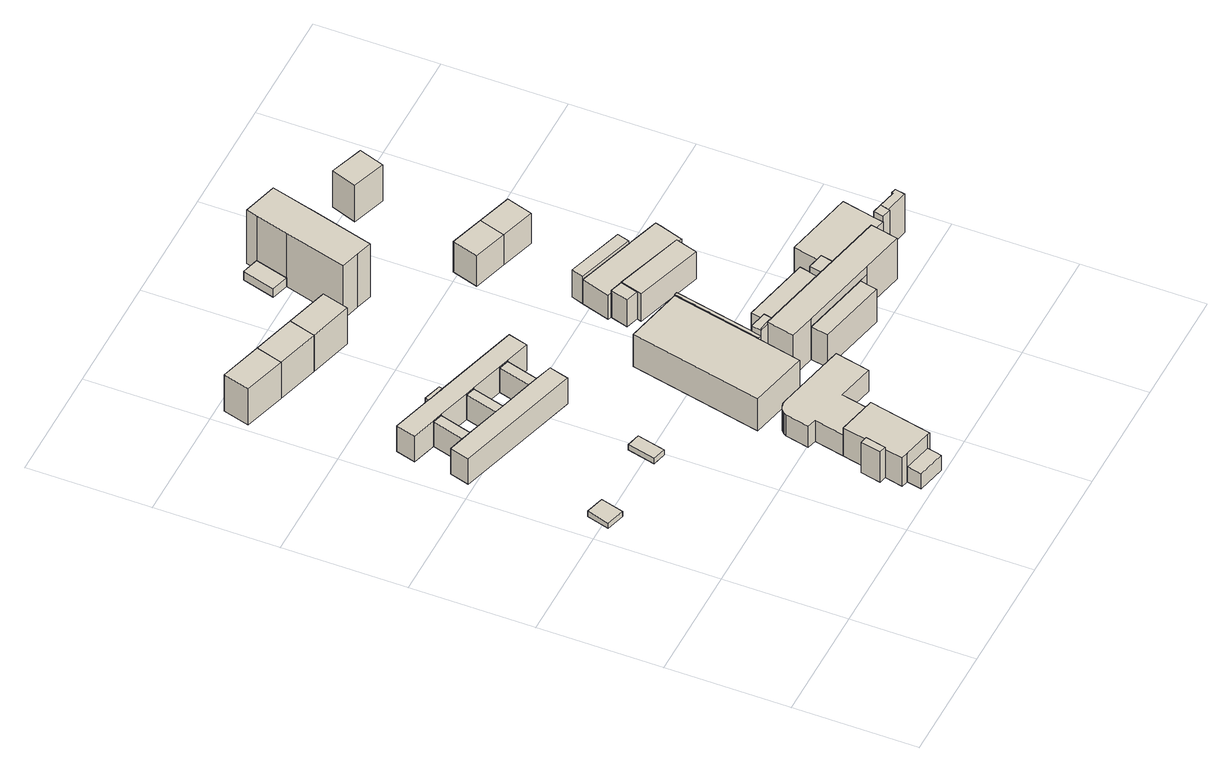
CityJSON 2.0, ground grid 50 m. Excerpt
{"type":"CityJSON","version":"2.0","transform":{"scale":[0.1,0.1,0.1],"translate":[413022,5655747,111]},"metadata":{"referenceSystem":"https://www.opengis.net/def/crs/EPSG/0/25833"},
"CityObjects":{
"building1":{"type":"Building","attributes":{"Dachtyp_tdc":"tdcPolyFlatRoof","Gemeindeschluessel":14612000,"Dachneigung":0,"QualitaetDacherkennung":90,"Geometrietyp2DReferenz":"3000","measuredHeight":2.61,"function":"31001_9998","roofType":"1000"},"geometry":[{"type":"Solid","lod":"1","boundaries":[[[[0,1,2,3]],[[4,5,6,7]],[[3,5,4,0]],[[2,6,5,3]],[[1,7,6,2]],[[0,4,7,1]]]]}]},
"building2":{"type":"Building","attributes":{"Dachtyp_tdc":"tdcPolyFlatRoof","Gemeindeschluessel":14612000,"Dachneigung":0,"QualitaetDacherkennung":86,"Geometrietyp2DReferenz":"3000","measuredHeight":2.53,"function":"31001_9998","roofType":"1000"},"geometry":[{"type":"Solid","lod":"1","boundaries":[[[[8,9,10,11]],[[12,13,14,15]],[[11,13,12,8]],[[10,14,13,11]],[[9,15,14,10]],[[8,12,15,9]]]]}]},
"building3":{"type":"Building","attributes":{"Dachtyp_tdc":"tdcGableRoof","Gemeindeschluessel":14612000,"Dachneigung":36.69,"QualitaetDacherkennung":76,"Geometrietyp2DReferenz":"3000","measuredHeight":20.02,"function":"31001_9998","roofType":"3100"},"geometry":[{"type":"Solid","lod":"1","boundaries":[[[[16,17,18,19]],[[20,21,22,23]],[[19,21,20,16]],[[18,22,21,19]],[[17,23,22,18]],[[16,20,23,17]]]]}]},
"building4":{"type":"Building","attributes":{"name":"St. Joseph-Stift","Gemeindeschluessel":14612000,"Geometrietyp2DReferenz":"3000","function":"31001_3051","roofType":"9999"},"children":["building4-1","building4-2","building4-3"]},
"building4-1":{"type":"BuildingPart","attributes":{"Dachtyp_tdc":"tdcPolyFlatRoof","Dachneigung":0,"QualitaetDacherkennung":61,"Geometrietyp2DReferenz":"3000","measuredHeight":13.95,"roofType":"1000"},"parents":["building4"],"geometry":[{"type":"Solid","lod":"1","boundaries":[[[[24,25,26,27,28,29,30,31,32]],[[33,34,35,36,37,38,39,40,41]],[[32,34,33,24]],[[31,35,34,32]],[[30,36,35,31]],[[29,37,36,30]],[[28,38,37,29]],[[27,39,38,28]],[[26,40,39,27]],[[25,41,40,26]],[[24,33,41,25]]]]}]},
"building4-2":{"type":"BuildingPart","attributes":{"Dachtyp_tdc":"tdcPolyFlatRoof","Dachneigung":0,"QualitaetDacherkennung":59,"Geometrietyp2DReferenz":"3000","measuredHeight":7.51,"roofType":"1000"},"parents":["building4"],"geometry":[{"type":"Solid","lod":"1","boundaries":[[[[42,43,44,45]],[[33,46,47,34]],[[45,46,33,42]],[[44,47,46,45]],[[43,34,47,44]],[[42,33,34,43]]]]}]},
"building4-3":{"type":"BuildingPart","attributes":{"Dachtyp_tdc":"tdcPolyFlatRoof","Dachneigung":0,"QualitaetDacherkennung":30,"Geometrietyp2DReferenz":"3000","measuredHeight":15.01,"roofType":"1000"},"parents":["building4"],"geometry":[{"type":"Solid","lod":"1","boundaries":[[[[48,49,50,51]],[[36,52,53,38]],[[51,52,36,48]],[[50,53,52,51]],[[49,38,53,50]],[[48,36,38,49]]]]}]},
"building5":{"type":"Building","attributes":{"name":"Dinglingerschule Dresden","Gemeindeschluessel":14612000,"Geometrietyp2DReferenz":"3000","function":"31001_3021","roofType":"9999"},"children":["building5-1","building5-2","building5-3","building5-4","building5-5","building5-6"]},
"building5-1":{"type":"BuildingPart","attributes":{"Dachtyp_tdc":"tdcPolyFlatRoof","Dachneigung":6.18,"QualitaetDacherkennung":44,"Geometrietyp2DReferenz":"3000","measuredHeight":12.26,"roofType":"2100"},"parents":["building5"],"geometry":[{"type":"Solid","lod":"1","boundaries":[[[[54,55,56,57,58]],[[59,60,61,62,63]],[[58,60,59,54]],[[57,61,60,58]],[[56,62,61,57]],[[55,63,62,56]],[[54,59,63,55]]]]}]},
"building5-2":{"type":"BuildingPart","attributes":{"Dachtyp_tdc":"tdcPolyFlatRoof","Dachneigung":0,"QualitaetDacherkennung":77,"Geometrietyp2DReferenz":"3000","measuredHeight":12.08,"roofType":"1000"},"parents":["building5"],"geometry":[{"type":"Solid","lod":"1","boundaries":[[[[64,65,66,67]],[[68,69,70,71]],[[67,69,68,64]],[[66,70,69,67]],[[65,71,70,66]],[[64,68,71,65]]]]}]},
"building5-3":{"type":"BuildingPart","attributes":{"Dachtyp_tdc":"tdcPolyFlatRoof","Dachneigung":0,"QualitaetDacherkennung":65,"Geometrietyp2DReferenz":"3000","measuredHeight":12.1,"roofType":"1000"},"parents":["building5"],"geometry":[{"type":"Solid","lod":"1","boundaries":[[[[72,73,74,75]],[[76,77,78,79]],[[75,77,76,72]],[[74,78,77,75]],[[73,79,78,74]],[[72,76,79,73]]]]}]},
"building5-4":{"type":"BuildingPart","attributes":{"Dachtyp_tdc":"tdcPolyFlatRoof","Dachneigung":0,"QualitaetDacherkennung":73,"Geometrietyp2DReferenz":"3000","measuredHeight":12.12,"roofType":"1000"},"parents":["building5"],"geometry":[{"type":"Solid","lod":"1","boundaries":[[[[80,81,82,83]],[[84,85,86,87]],[[83,85,84,80]],[[82,86,85,83]],[[81,87,86,82]],[[80,84,87,81]]]]}]},
"building5-5":{"type":"BuildingPart","attributes":{"Dachtyp_tdc":"tdcPolyFlatRoof","Dachneigung":6.43,"QualitaetDacherkennung":46,"Geometrietyp2DReferenz":"3000","measuredHeight":13.15,"roofType":"2100"},"parents":["building5"],"geometry":[{"type":"Solid","lod":"1","boundaries":[[[[88,89,90,91,92,93,94,95,96,97]],[[70,85,84,77,76,98,99,100,101,71]],[[96,85,70,97]],[[95,84,85,96]],[[94,77,84,95]],[[93,76,77,94]],[[92,98,76,93]],[[91,99,98,92]],[[90,100,99,91]],[[89,101,100,90]],[[88,71,101,89]],[[97,70,71,88]]]]}]},
"building5-6":{"type":"BuildingPart","attributes":{"Dachtyp_tdc":"tdcPolyFlatRoof","Dachneigung":5.82,"QualitaetDacherkennung":46,"Geometrietyp2DReferenz":"3000","measuredHeight":13.09,"roofType":"2100"},"parents":["building5"],"geometry":[{"type":"Solid","lod":"1","boundaries":[[[[102,103,104,105,106,107,108,109,110,111,112,113,114]],[[115,79,78,87,86,69,68,116,117,61,60,59,118]],[[114,79,115,102]],[[113,78,79,114]],[[112,87,78,113]],[[111,86,87,112]],[[110,69,86,111]],[[109,68,69,110]],[[108,116,68,109]],[[107,117,116,108]],[[106,61,117,107]],[[105,60,61,106]],[[104,59,60,105]],[[103,118,59,104]],[[102,115,118,103]]]]}]},
"building6":{"type":"Building","attributes":{"Dachtyp_tdc":"tdcGableRoof","Gemeindeschluessel":14612000,"Dachneigung":37.18,"QualitaetDacherkennung":77,"Geometrietyp2DReferenz":"3000","measuredHeight":20.05,"function":"31001_9998","roofType":"3100"},"geometry":[{"type":"Solid","lod":"1","boundaries":[[[[17,16,119,120]],[[23,121,122,20]],[[120,121,23,17]],[[119,122,121,120]],[[16,20,122,119]],[[17,23,20,16]]]]}]},
"building7":{"type":"Building","attributes":{"name":"Berufsfachschule für Gesundheits- und Krankenpflege,St. Joseph-Stift","Dachtyp_tdc":"tdcFreeFormRoof","Gemeindeschluessel":14612000,"Dachneigung":16.31,"QualitaetDacherkennung":14,"Geometrietyp2DReferenz":"3000","measuredHeight":13.89,"function":"31001_3021","roofType":"5000"},"geometry":[{"type":"Solid","lod":"1","boundaries":[[[[123,124,125,126,127,128,129,130,131,132,133,134,135,136,137]],[[138,139,140,141,142,143,144,145,146,147,148,149,40,150,39]],[[137,139,138,123]],[[136,140,139,137]],[[135,141,140,136]],[[134,142,141,135]],[[133,143,142,134]],[[132,144,143,133]],[[131,145,144,132]],[[130,146,145,131]],[[129,147,146,130]],[[128,148,147,129]],[[127,149,148,128]],[[126,40,149,127]],[[125,150,40,126]],[[124,39,150,125]],[[123,138,39,124]]]]}]},
"building8":{"type":"Building","attributes":{"Dachtyp_tdc":"tdcGableRoof","Gemeindeschluessel":14612000,"Dachneigung":36.91,"QualitaetDacherkennung":77,"Geometrietyp2DReferenz":"3000","measuredHeight":20.05,"function":"31001_9998","roofType":"3100"},"geometry":[{"type":"Solid","lod":"1","boundaries":[[[[120,119,151,152]],[[121,153,154,122]],[[152,153,121,120]],[[151,154,153,152]],[[119,122,154,151]],[[120,121,122,119]]]]}]},
"building9":{"type":"Building","attributes":{"Dachtyp_tdc":"tdcPolyFlatRoof","Gemeindeschluessel":14612000,"Dachneigung":0,"QualitaetDacherkennung":57,"Geometrietyp2DReferenz":"3000","measuredHeight":4.21,"function":"31001_9998","roofType":"1000"},"geometry":[{"type":"Solid","lod":"1","boundaries":[[[[155,156,157,158]],[[159,160,161,162]],[[158,160,159,155]],[[157,161,160,158]],[[156,162,161,157]],[[155,159,162,156]]]]}]},
"building10":{"type":"Building","attributes":{"Dachtyp_tdc":"tdcGableRoof","Gemeindeschluessel":14612000,"Dachneigung":15.82,"QualitaetDacherkennung":28,"Geometrietyp2DReferenz":"3000","measuredHeight":27.54,"function":"31001_9998","roofType":"3100"},"geometry":[{"type":"Solid","lod":"1","boundaries":[[[[163,164,165,166,167,168,169,170,171,172]],[[160,173,174,175,176,177,178,179,180,161]],[[172,173,160,163]],[[171,174,173,172]],[[170,175,174,171]],[[169,176,175,170]],[[168,177,176,169]],[[167,178,177,168]],[[166,179,178,167]],[[165,180,179,166]],[[164,161,180,165]],[[163,160,161,164]]]]}]},
"building11":{"type":"Building","attributes":{"name":"St. Joseph-Stift","Gemeindeschluessel":14612000,"Geometrietyp2DReferenz":"3000","function":"31001_3051","roofType":"9999"},"children":["building11-1","building11-2","building11-3","building11-4","building11-5","building11-6","building11-7","building11-8","building11-9","building11-10"]},
"building11-1":{"type":"BuildingPart","attributes":{"Dachtyp_tdc":"tdcPolyFlatRoof","Dachneigung":0,"QualitaetDacherkennung":73,"Geometrietyp2DReferenz":"3000","measuredHeight":15.79,"roofType":"1000"},"parents":["building11"],"geometry":[{"type":"Solid","lod":"1","boundaries":[[[[181,182,183,184,185]],[[186,187,188,189,190]],[[185,187,186,181]],[[184,188,187,185]],[[183,189,188,184]],[[182,190,189,183]],[[181,186,190,182]]]]}]},
"building11-2":{"type":"BuildingPart","attributes":{"Dachtyp_tdc":"tdcPolyFlatRoof","Dachneigung":3.55,"QualitaetDacherkennung":36,"Geometrietyp2DReferenz":"3000","measuredHeight":19.12,"roofType":"2100"},"parents":["building11"],"geometry":[{"type":"Solid","lod":"1","boundaries":[[[[191,192,193,194]],[[195,196,197,198]],[[194,196,195,191]],[[193,197,196,194]],[[192,198,197,193]],[[191,195,198,192]]]]}]},
"building11-3":{"type":"BuildingPart","attributes":{"Dachtyp_tdc":"tdcPolyFlatRoof","Dachneigung":0,"QualitaetDacherkennung":59,"Geometrietyp2DReferenz":"3000","measuredHeight":18.83,"roofType":"1000"},"parents":["building11"],"geometry":[{"type":"Solid","lod":"1","boundaries":[[[[199,200,201,202]],[[203,204,205,206]],[[202,204,203,199]],[[201,205,204,202]],[[200,206,205,201]],[[199,203,206,200]]]]}]},
"building11-4":{"type":"BuildingPart","attributes":{"Dachtyp_tdc":"tdcPolyFlatRoof","Dachneigung":0,"QualitaetDacherkennung":41,"Geometrietyp2DReferenz":"3000","measuredHeight":16.21,"roofType":"1000"},"parents":["building11"],"geometry":[{"type":"Solid","lod":"1","boundaries":[[[[207,208,209,210,211,212]],[[213,214,198,197,205,204]],[[212,214,213,207]],[[211,198,214,212]],[[210,197,198,211]],[[209,205,197,210]],[[208,204,205,209]],[[207,213,204,208]]]]}]},
"building11-5":{"type":"BuildingPart","attributes":{"Dachtyp_tdc":"tdcPolyFlatRoof","Dachneigung":5.29,"QualitaetDacherkennung":45,"Geometrietyp2DReferenz":"3000","measuredHeight":19.16,"roofType":"2100"},"parents":["building11"],"geometry":[{"type":"Solid","lod":"1","boundaries":[[[[215,216,217,218,219,220]],[[221,222,223,224,225,226]],[[220,222,221,215]],[[219,223,222,220]],[[218,224,223,219]],[[217,225,224,218]],[[216,226,225,217]],[[215,221,226,216]]]]}]},
"building11-6":{"type":"BuildingPart","attributes":{"Dachtyp_tdc":"tdcPolyFlatRoof","Dachneigung":0,"QualitaetDacherkennung":63,"Geometrietyp2DReferenz":"3000","measuredHeight":16.09,"roofType":"1000"},"parents":["building11"],"geometry":[{"type":"Solid","lod":"1","boundaries":[[[[227,228,229,230,231,232]],[[233,234,235,236,237,238]],[[232,233,238,227]],[[231,234,233,232]],[[230,235,234,231]],[[229,236,235,230]],[[228,237,236,229]],[[227,238,237,228]]]]}]},
"building11-7":{"type":"BuildingPart","attributes":{"Dachtyp_tdc":"tdcFreeFormRoof","Dachneigung":61.01,"QualitaetDacherkennung":28,"Geometrietyp2DReferenz":"3000","measuredHeight":16.93,"roofType":"5000"},"parents":["building11"],"geometry":[{"type":"Solid","lod":"1","boundaries":[[[[239,240,241,242,243]],[[190,189,244,203,206]],[[243,189,190,239]],[[242,244,189,243]],[[241,203,244,242]],[[240,206,203,241]],[[239,190,206,240]]]]}]},
"building11-8":{"type":"BuildingPart","attributes":{"Dachtyp_tdc":"tdcPolyFlatRoof","Dachneigung":0,"QualitaetDacherkennung":58,"Geometrietyp2DReferenz":"3000","measuredHeight":16.13,"roofType":"1000"},"parents":["building11"],"geometry":[{"type":"Solid","lod":"1","boundaries":[[[[245,246,247,248,249,250,251]],[[252,253,254,255,196,195,256]],[[251,253,252,245]],[[250,254,253,251]],[[249,255,254,250]],[[248,196,255,249]],[[247,195,196,248]],[[246,256,195,247]],[[245,252,256,246]]]]}]},
"building11-9":{"type":"BuildingPart","attributes":{"Dachtyp_tdc":"tdcPolyFlatRoof","Dachneigung":5.17,"QualitaetDacherkennung":53,"Geometrietyp2DReferenz":"3000","measuredHeight":19.21,"roofType":"2100"},"parents":["building11"],"geometry":[{"type":"Solid","lod":"1","boundaries":[[[[215,257,258,259,216]],[[221,226,260,254,253]],[[216,226,221,215]],[[259,260,226,216]],[[258,254,260,259]],[[257,253,254,258]],[[215,221,253,257]]]]}]},
"building11-10":{"type":"BuildingPart","attributes":{"Dachtyp_tdc":"tdcPolyFlatRoof","Dachneigung":0,"QualitaetDacherkennung":61,"Geometrietyp2DReferenz":"3000","measuredHeight":20.07,"roofType":"1000"},"parents":["building11"],"geometry":[{"type":"MultiSurface","lod":"1","boundaries":[[[261,262,263,264,265,264,266,267]],[[237,268,269,206,269,255,270,238]],[[267,237,238,261]],[[266,268,237,267]],[[264,269,268,266]],[[265,206,269,264]],[[269,264,263,255]],[[262,270,255,263]],[[261,238,270,262]]]}]},
"building12":{"type":"Building","attributes":{"name":"St. Joseph-Stift","Gemeindeschluessel":14612000,"Geometrietyp2DReferenz":"3000","function":"31001_3051","roofType":"9999"},"children":["building12-1","building12-2","building12-3","building12-4","building12-5","building12-6"]},
"building12-1":{"type":"BuildingPart","attributes":{"Dachtyp_tdc":"tdcPolyFlatRoof","Dachneigung":23.64,"QualitaetDacherkennung":45,"Geometrietyp2DReferenz":"3000","measuredHeight":8.56,"roofType":"2100"},"parents":["building12"],"geometry":[{"type":"MultiSurface","lod":"1","boundaries":[[[271,272,273,272,274,275,276,277,278,279,280,281,282]],[[283,284,285,286,287,288,289,290,291,292,293,294,293]],[[282,284,283,271]],[[281,285,284,282]],[[280,286,285,281]],[[279,287,286,280]],[[278,288,287,279]],[[277,289,288,278]],[[276,290,289,277]],[[275,291,290,276]],[[274,292,291,275]],[[272,293,292,274]],[[273,294,293,272]],[[293,272,271,283]]]}]},
"building12-2":{"type":"BuildingPart","attributes":{"Dachtyp_tdc":"tdcPolyFlatRoof","Dachneigung":44.25,"QualitaetDacherkennung":33,"Geometrietyp2DReferenz":"3000","measuredHeight":10.71,"roofType":"2100"},"parents":["building12"],"geometry":[{"type":"Solid","lod":"1","boundaries":[[[[295,296,297,298]],[[299,300,301,302]],[[298,300,299,295]],[[297,301,300,298]],[[296,302,301,297]],[[295,299,302,296]]]]}]},
"building12-3":{"type":"BuildingPart","attributes":{"Dachtyp_tdc":"tdcPolyFlatRoof","Dachneigung":0,"QualitaetDacherkennung":46,"Geometrietyp2DReferenz":"3000","measuredHeight":13.5,"roofType":"1000"},"parents":["building12"],"geometry":[{"type":"Solid","lod":"1","boundaries":[[[[303,304,305,306,307,308]],[[309,310,311,312,313,314]],[[308,309,314,303]],[[307,310,309,308]],[[306,311,310,307]],[[305,312,311,306]],[[304,313,312,305]],[[303,314,313,304]]]]}]},
"building12-4":{"type":"BuildingPart","attributes":{"Dachtyp_tdc":"tdcCutGableRoof","Dachneigung":1.21,"QualitaetDacherkennung":39,"Geometrietyp2DReferenz":"3000","measuredHeight":14.01,"roofType":"9999"},"parents":["building12"],"geometry":[{"type":"Solid","lod":"1","boundaries":[[[[315,316,317,318,319,320,321,322,323,324,325,326,327,328,329,330]],[[331,332,333,334,335,336,299,337,302,283,338,339,314,340,313,341]],[[330,332,331,315]],[[329,333,332,330]],[[328,334,333,329]],[[327,335,334,328]],[[326,336,335,327]],[[325,299,336,326]],[[324,337,299,325]],[[323,302,337,324]],[[322,283,302,323]],[[321,338,283,322]],[[320,339,338,321]],[[319,314,339,320]],[[318,340,314,319]],[[317,313,340,318]],[[316,341,313,317]],[[315,331,341,316]]]]}]},
"building12-5":{"type":"BuildingPart","attributes":{"Dachtyp_tdc":"tdcPolyFlatRoof","Dachneigung":2.96,"QualitaetDacherkennung":68,"Geometrietyp2DReferenz":"3000","measuredHeight":13.47,"roofType":"2100"},"parents":["building12"],"geometry":[{"type":"Solid","lod":"1","boundaries":[[[[342,343,344,345,346]],[[331,313,312,347,332]],[[346,313,331,342]],[[345,312,313,346]],[[344,347,312,345]],[[343,332,347,344]],[[342,331,332,343]]]]}]},
"building12-6":{"type":"BuildingPart","attributes":{"Dachtyp_tdc":"tdcPolyFlatRoof","Dachneigung":2.79,"QualitaetDacherkennung":73,"Geometrietyp2DReferenz":"3000","measuredHeight":13.63,"roofType":"2100"},"parents":["building12"],"geometry":[{"type":"Solid","lod":"1","boundaries":[[[[348,349,350,351]],[[334,352,353,336]],[[351,352,334,348]],[[350,353,352,351]],[[349,336,353,350]],[[348,334,336,349]]]]}]},
"building13":{"type":"Building","attributes":{"Dachtyp_tdc":"tdcGableRoof","Gemeindeschluessel":14612000,"Dachneigung":37.2,"QualitaetDacherkennung":77,"Geometrietyp2DReferenz":"3000","measuredHeight":17.19,"function":"31001_9998","roofType":"3100"},"geometry":[{"type":"Solid","lod":"1","boundaries":[[[[354,355,356,357]],[[358,359,360,361]],[[357,359,358,354]],[[356,360,359,357]],[[355,361,360,356]],[[354,358,361,355]]]]}]},
"building14":{"type":"Building","attributes":{"Dachtyp_tdc":"tdcGableRoof","Gemeindeschluessel":14612000,"Dachneigung":37.03,"QualitaetDacherkennung":80,"Geometrietyp2DReferenz":"3000","measuredHeight":17.17,"function":"31001_9998","roofType":"3100"},"geometry":[{"type":"Solid","lod":"1","boundaries":[[[[357,356,362,363]],[[359,364,365,360]],[[363,364,359,357]],[[362,365,364,363]],[[356,360,365,362]],[[357,359,360,356]]]]}]},
"building15":{"type":"Building","attributes":{"Dachtyp_tdc":"tdcGableRoof","Gemeindeschluessel":14612000,"Dachneigung":36.94,"QualitaetDacherkennung":77,"Geometrietyp2DReferenz":"3000","measuredHeight":20.04,"function":"31001_9998","roofType":"3100"},"geometry":[{"type":"Solid","lod":"1","boundaries":[[[[366,367,368,369]],[[370,371,372,373]],[[369,371,370,366]],[[368,372,371,369]],[[367,373,372,368]],[[366,370,373,367]]]]}]}
},
"vertices":[
[43,961,60],[119,940,60],[145,1033,60],[69,1054,60],[43,961,34],[69,1054,34],[145,1033,34],[119,940,34],
[501,1051,55],[445,1064,55],[417,951,55],[473,937,55],[501,1051,30],[473,937,30],[417,951,30],[445,1064,30],
[175,2300,210],[207,2409,210],[33,2460,210],[2,2351,210],[175,2300,31],[2,2351,31],[33,2460,31],[207,2409,31],
[819,63,171],[832,60,171],[889,316,171],[730,351,171],[708,253,171],[707,247,171],[690,169,171],[674,95,171],[703,89,171],[819,63,31],[703,89,31],[674,95,31],[690,169,31],[707,247,31],[708,253,31],[730,351,31],[889,316,31],[832,60,31],
[819,63,106],[703,89,106],[690,29,106],[806,3,106],[806,3,31],[690,29,31],
[690,169,181],[708,253,181],[678,259,181],[660,176,181],[660,176,31],[678,259,31],
[346,1743,148],[351,1762,148],[278,1783,148],[273,1765,148],[273,1764,148],[346,1743,27],[273,1764,27],[273,1765,27],[278,1783,27],[351,1762,27],
[178,1706,148],[140,1572,148],[180,1561,148],[219,1694,148],[178,1706,27],[219,1694,27],[180,1561,27],[140,1572,27],
[531,1459,148],[569,1592,148],[528,1604,148],[490,1471,148],[531,1459,27],[490,1471,27],[528,1604,27],[569,1592,27],
[353,1510,148],[391,1644,148],[353,1655,148],[314,1522,148],[353,1510,27],[314,1522,27],[353,1655,27],[391,1644,27],
[140,1572,154],[74,1591,154],[51,1512,154],[574,1360,154],[597,1439,154],[531,1459,154],[490,1471,154],[353,1510,154],[314,1522,154],[180,1561,154],[597,1439,27],[574,1360,27],[51,1512,27],[74,1591,27],
[671,1563,153],[693,1642,153],[346,1743,153],[273,1764,153],[273,1765,153],[101,1815,153],[78,1735,153],[178,1706,153],[219,1694,153],[353,1655,153],[391,1644,153],[528,1604,153],[569,1592,153],[671,1563,27],[78,1735,27],[101,1815,27],[693,1642,27],
[350,2251,210],[382,2359,210],[382,2359,31],[350,2251,31],
[757,474,135],[730,351,135],[809,333,135],[889,316,135],[916,439,135],[1070,405,135],[1101,547,135],[804,613,135],[788,614,135],[772,610,135],[762,605,135],[753,597,135],[746,589,135],[740,579,135],[718,483,135],[757,474,31],[718,483,31],[740,579,31],[746,589,31],[753,597,31],[762,605,31],[772,610,31],[788,614,31],[804,613,31],[1101,547,31],[1070,405,31],[916,439,31],[809,333,31],
[527,2200,210],[558,2308,210],[558,2308,31],[527,2200,31],
[677,2674,72],[639,2540,72],[708,2520,72],[746,2654,72],[677,2674,30],[746,2654,30],[708,2520,30],[639,2540,30],
[746,2654,294],[708,2520,294],[637,2267,294],[716,2245,294],[781,2226,294],[852,2479,294],[864,2523,294],[902,2659,294],[837,2677,294],[758,2699,294],[758,2699,30],[837,2677,30],[902,2659,30],[864,2523,30],[852,2479,30],[781,2226,30],[716,2245,30],[637,2267,30],
[991,640,161],[1031,818,161],[1111,1183,161],[868,1236,161],[748,694,161],[991,640,3],[748,694,3],[868,1236,3],[1111,1183,3],[1031,818,3],
[1483,778,193],[1415,792,193],[1403,736,193],[1471,722,193],[1483,778,3],[1471,722,3],[1403,736,3],[1415,792,3],
[1053,856,192],[1044,815,192],[1117,799,192],[1126,840,192],[1053,856,3],[1126,840,3],[1117,799,3],[1044,815,3],
[1138,896,165],[1126,840,165],[1117,799,165],[1403,736,165],[1415,792,165],[1424,834,165],[1138,896,3],[1424,834,3],
[1808,691,193],[1798,656,193],[1893,636,193],[1902,677,193],[1882,681,193],[1880,675,193],[1808,691,3],[1880,675,3],[1882,681,3],[1902,677,3],[1893,636,3],[1798,656,3],
[1486,600,164],[1161,671,164],[1148,601,164],[1433,538,164],[1443,581,164],[1449,608,164],[1449,608,3],[1443,581,3],[1433,538,3],[1148,601,3],[1161,671,3],[1486,600,3],
[1031,818,167],[1044,815,167],[1053,856,167],[1123,1180,167],[1111,1183,167],[1123,1180,3],
[1795,833,165],[1508,895,165],[1483,778,165],[1471,722,165],[1689,674,165],[1757,659,165],[1766,700,165],[1795,833,3],[1766,700,3],[1757,659,3],[1689,674,3],[1508,895,3],
[1766,700,193],[1757,659,193],[1796,650,193],[1796,650,3],
[1486,600,204],[1665,562,204],[1689,674,204],[1082,807,204],[1044,815,204],[1057,694,204],[1161,671,204],[1057,694,3],[1082,807,3],[1665,562,3],
[1428,1383,112],[1405,1312,112],[1400,1295,112],[1412,1310,112],[1411,1306,112],[1422,1317,112],[1430,1330,112],[1435,1343,112],[1438,1357,112],[1438,1371,112],[1436,1385,112],[1435,1381,112],[1428,1383,30],[1435,1381,30],[1436,1385,30],[1438,1371,30],[1438,1357,30],[1435,1343,30],[1430,1330,30],[1422,1317,30],[1411,1306,30],[1412,1310,30],[1405,1312,30],[1400,1295,30],
[1311,1442,134],[1434,1403,134],[1436,1410,134],[1313,1449,134],[1311,1442,30],[1313,1449,30],[1436,1410,30],[1434,1403,30],
[1372,1293,165],[1092,1383,165],[1071,1312,165],[1065,1293,165],[1344,1204,165],[1364,1269,165],[1364,1269,30],[1344,1204,30],[1065,1293,30],[1071,1312,30],[1092,1383,30],[1372,1293,30],
[1042,1399,150],[1065,1392,150],[1092,1383,150],[1367,1295,150],[1372,1293,150],[1397,1285,150],[1397,1287,150],[1428,1383,150],[1434,1403,150],[1404,1412,150],[1311,1442,150],[1296,1446,150],[1101,1508,150],[1062,1520,150],[1026,1404,150],[1041,1399,150],[1042,1399,30],[1041,1399,30],[1026,1404,30],[1062,1520,30],[1101,1508,30],[1296,1446,30],[1404,1412,30],[1397,1287,30],[1397,1285,30],[1367,1295,30],[1065,1392,30],
[1042,1399,163],[1041,1399,163],[1019,1328,163],[1071,1312,163],[1092,1383,163],[1019,1328,30],
[1062,1520,165],[1296,1446,165],[1311,1496,165],[1078,1570,165],[1078,1570,30],[1311,1496,30],
[1023,2009,179],[989,1902,179],[1128,1859,179],[1162,1966,179],[1023,2009,29],[1162,1966,29],[1128,1859,29],[989,1902,29],
[1269,1815,179],[1302,1922,179],[1302,1922,29],[1269,1815,29],
[1251,2388,209],[1285,2491,209],[1149,2539,209],[1112,2435,209],[1251,2388,30],[1112,2435,30],[1149,2539,30],[1285,2491,30]
]}
